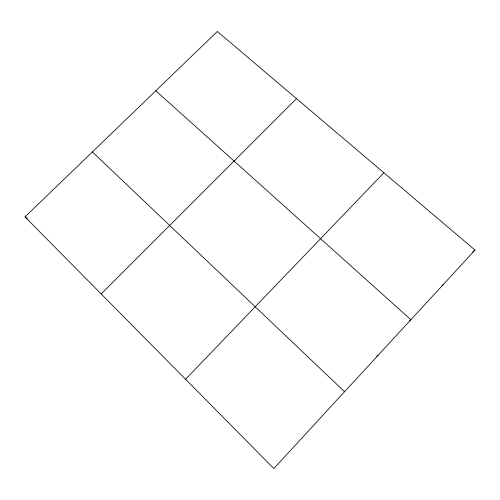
<?xml version="1.0" encoding="UTF-8"?>
<svg xmlns="http://www.w3.org/2000/svg" width="500" height="500" viewBox="0 0 500 500"><rect width="100%" height="100%" fill="white"/><g stroke="black" fill="none" stroke-linecap="round" stroke-linejoin="round"><path stroke-width="0.75" d="M475 250.069L273.844 468.531L25 216.912L217.331 31.469L475 250.069L472.631 252.006M185.569 379.269L383.9 172.781M101.188 293.944L296.506 98.637M442.025 285.5L443.2 284.6M409.706 320.494L410.875 319.713L155.8 90.8M376.644 356.1L378 355.412M25 216.912L27.487 218.588M92.387 151.938L344.562 391.725"/></g></svg>
